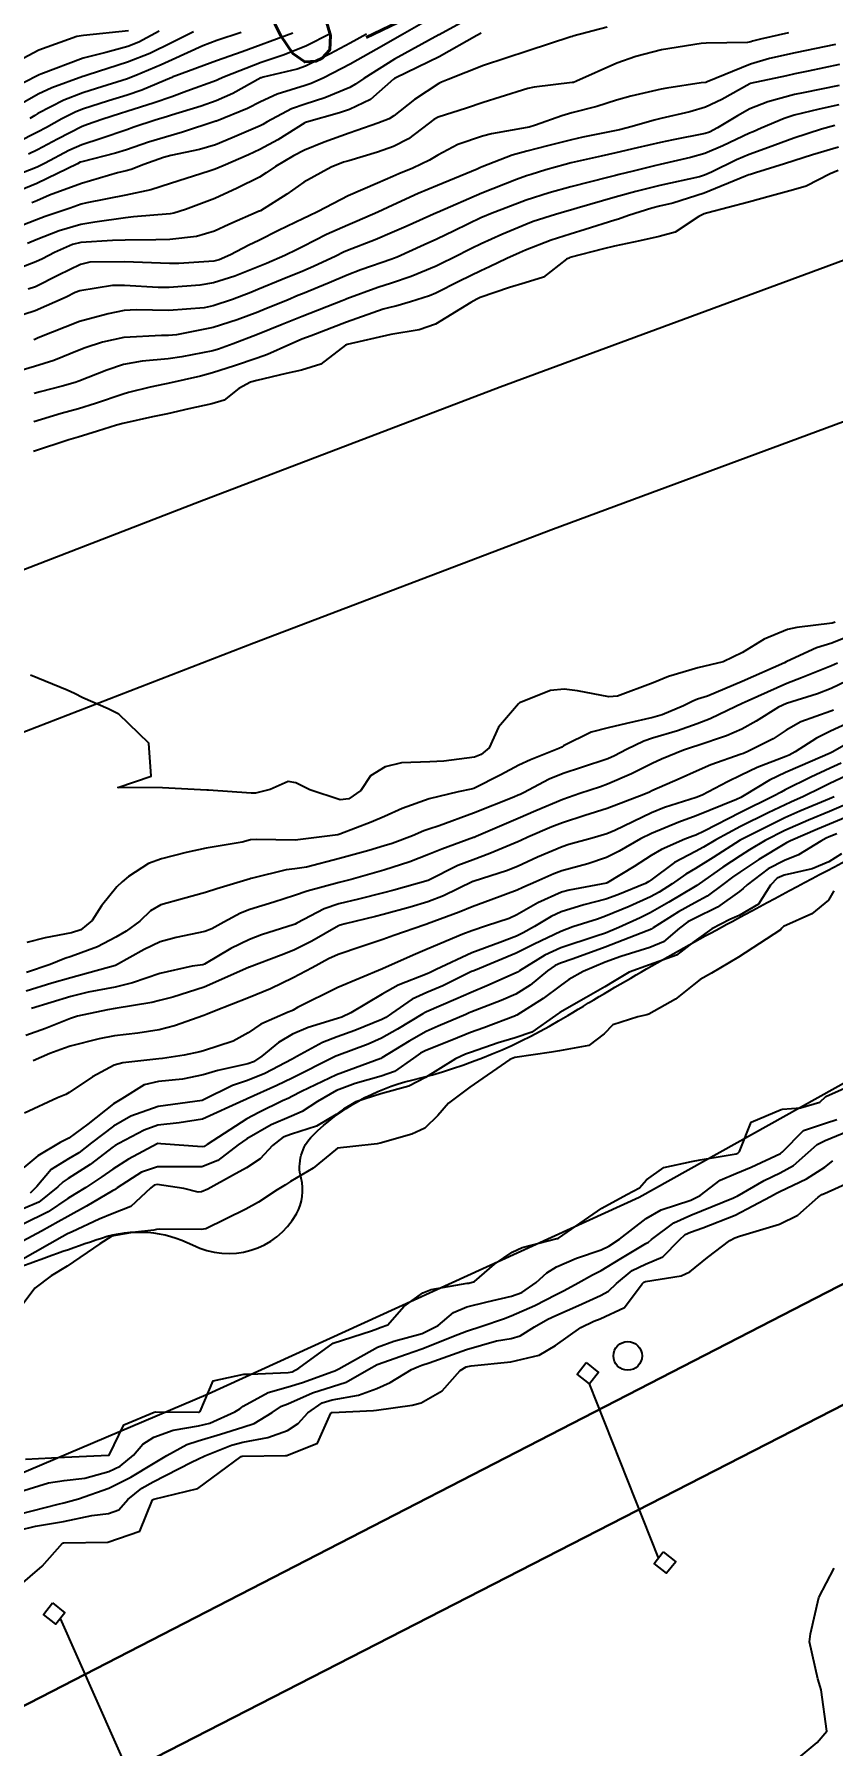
# Model space of a CAD drawing. Header units: metres. Extents: x 318500 to 325275, y 7408834 to 7428799.
# Drawn here: x 322762 to 322797.9, y 7418222.4 to 7418299.4 of the extents above; entities that cross this region are included whole.
import ezdxf
from ezdxf.enums import TextEntityAlignment as Align

# ---------------------------------------------------------------- set-up
doc = ezdxf.new("R2010")
doc.units = ezdxf.units.M
doc.header["$MEASUREMENT"] = 0
for name, color, linetype in [('Cotas', 45, 'Continuous'), ('Curvas de Nivel 1m', 11, 'Continuous'), ('Curvas de Nivel 5m', 15, 'Continuous'), ('Hidrografia', 140, 'Continuous'), ('Linha Férrea', 20, 'Continuous'), ('Postes', 20, 'Continuous'), ('Pórticos', 45, 'Continuous'), ('Vias Primárias', 230, 'Continuous')]:
    doc.layers.add(name, color=color, linetype=linetype)
doc.styles.add('Style-STANDARD', font='STANDARD.shx')

msp = doc.modelspace()

# ---------------------------------------------------------------- linework, layer by layer
at = {"layer": 'Curvas de Nivel 1m', "flags": 128}
for points, elevation in [([(322776.953, 7418299.393), (322776.216, 7418298.983), (322775.305, 7418298.507), (322774.205, 7418297.949), (322773.83, 7418297.807), (322772.303, 7418297.449), (322772.221, 7418297.428), (322772.2, 7418297.418), (322770.939, 7418296.719), (322770.184, 7418296.386), (322769.514, 7418296.156), (322768.174, 7418295.748), (322767.992, 7418295.692), (322767.444, 7418295.517), (322766.486, 7418295.206), (322766.163, 7418295.087), (322765.011, 7418294.694), (322764.153, 7418294.408), (322763.567, 7418294.15), (322762.497, 7418293.585), (322762.138, 7418293.415), (322760.835, 7418292.901)], 748), ([(322767.618, 7418299.516), (322766.711, 7418299.029), (322766.213, 7418298.826), (322765.229, 7418298.563), (322764.207, 7418298.307), (322762.31, 7418297.588), (322762.234, 7418297.555), (322762.199, 7418297.542), (322760.91, 7418296.882)], 753), ([(322795.918, 7418299.449), (322794.66, 7418299.156), (322794.302, 7418299.076), (322794.219, 7418299.049), (322794.069, 7418299.013), (322792.218, 7418298.986), (322791.997, 7418298.972), (322790.215, 7418298.683), (322789.053, 7418298.39), (322788.208, 7418298.079), (322786.381, 7418297.267), (322786.252, 7418297.216), (322786.199, 7418297.208), (322784.482, 7418297.009), (322784.195, 7418296.944), (322782.948, 7418296.553), (322782.185, 7418296.314), (322781.448, 7418296.064), (322780.175, 7418295.66), (322779.972, 7418295.553), (322779.719, 7418295.355), (322778.838, 7418294.685), (322778.154, 7418294.333), (322777.447, 7418294.084), (322776.144, 7418293.698), (322775.918, 7418293.628), (322775.357, 7418293.412), (322774.133, 7418292.731), (322773.365, 7418292.2), (322772.174, 7418291.449), (322772.138, 7418291.432), (322772.12, 7418291.423), (322770.752, 7418290.828), (322770.106, 7418290.528), (322769.308, 7418290.286), (322768.1, 7418290.155), (322767.476, 7418290.14), (322766.099, 7418290.132), (322765.528, 7418290.109), (322764.097, 7418290.023), (322763.724, 7418289.937), (322762.916, 7418289.578), (322762.377, 7418289.294), (322762.083, 7418289.149), (322760.957, 7418288.721)], 743), ([(322779.619, 7418299.969), (322778.558, 7418299.375), (322778.218, 7418299.182), (322777.72, 7418298.89), (322776.206, 7418298.032), (322775.022, 7418297.418), (322774.46, 7418297.162), (322774.195, 7418297.077), (322772.934, 7418296.697), (322772.183, 7418296.344), (322771.597, 7418296.041), (322770.2, 7418295.48), (322770.177, 7418295.473), (322768.678, 7418294.987), (322768.16, 7418294.838), (322767.15, 7418294.525), (322766.15, 7418294.182), (322765.654, 7418294.031), (322764.141, 7418293.655), (322764.075, 7418293.627), (322763.945, 7418293.563), (322762.131, 7418292.67), (322761.366, 7418292.359)], 747), ([(322769.166, 7418299.496), (322768.215, 7418299.009), (322767.206, 7418298.524), (322766.206, 7418298.128), (322764.428, 7418297.557), (322764.253, 7418297.505), (322764.199, 7418297.485), (322762.801, 7418296.97), (322762.187, 7418296.691), (322761.485, 7418296.292)], 752), ([(322766.238, 7418299.53), (322764.218, 7418299.333), (322763.928, 7418299.275), (322762.211, 7418298.668), (322761.504, 7418298.3)], 754), ([(322787.772, 7418299.702), (322786.22, 7418299.295), (322786.203, 7418299.287), (322786.134, 7418299.271), (322784.213, 7418298.633), (322783.207, 7418298.313), (322782.207, 7418297.976), (322780.61, 7418297.344), (322780.32, 7418297.226), (322780.197, 7418297.164), (322779.098, 7418296.45), (322778.175, 7418295.717), (322777.965, 7418295.582), (322777.462, 7418295.381), (322776.504, 7418295.056), (322776.163, 7418294.938), (322775.042, 7418294.531), (322774.151, 7418294.175), (322773.657, 7418293.925), (322772.859, 7418293.443), (322772.433, 7418293.151), (322772.135, 7418292.966), (322771.129, 7418292.464), (322770.125, 7418292), (322768.807, 7418291.5), (322768.287, 7418291.338), (322768.117, 7418291.309), (322766.468, 7418291.173), (322766.114, 7418291.133), (322764.729, 7418290.933), (322764.109, 7418290.83), (322763.127, 7418290.553), (322762.098, 7418290.14), (322761.707, 7418289.983)], 744), ([(322775.342, 7418299.413), (322774.214, 7418298.84), (322773.205, 7418298.445), (322772.207, 7418298.12), (322770.565, 7418297.475), (322770.317, 7418297.359), (322770.197, 7418297.304), (322768.87, 7418296.82), (322768.186, 7418296.572), (322767.406, 7418296.293), (322766.176, 7418295.907), (322765.887, 7418295.821), (322765.041, 7418295.547), (322764.396, 7418295.327), (322764.165, 7418295.233), (322763.06, 7418294.673), (322762.149, 7418294.183), (322761.749, 7418293.99)], 749), ([(322771.314, 7418299.464), (322770.216, 7418299.105), (322769.581, 7418298.857), (322768.207, 7418298.23), (322767.716, 7418298.004), (322766.574, 7418297.526), (322766.308, 7418297.419), (322766.198, 7418297.379), (322764.8, 7418296.942), (322764.188, 7418296.749), (322763.34, 7418296.415), (322762.173, 7418295.814), (322762.033, 7418295.731), (322761.814, 7418295.594)], 751), ([(322781.496, 7418300.066), (322780.22, 7418299.363), (322780.198, 7418299.35), (322778.209, 7418298.258), (322776.824, 7418297.391), (322776.454, 7418297.139), (322776.194, 7418296.995), (322775.076, 7418296.528), (322774.182, 7418296.247), (322773.579, 7418296.036), (322772.473, 7418295.447), (322772.284, 7418295.333), (322772.167, 7418295.271), (322770.904, 7418294.723), (322770.154, 7418294.418), (322769.437, 7418294.204), (322768.146, 7418293.932), (322767.814, 7418293.845), (322766.933, 7418293.522), (322766.367, 7418293.298), (322766.137, 7418293.238), (322765.756, 7418293.156), (322764.131, 7418292.679), (322762.699, 7418292.155), (322762.123, 7418291.893), (322761.906, 7418291.808)], 746), ([(322798.025, 7418298.92), (322796.214, 7418298.546), (322795.065, 7418298.298), (322794.209, 7418298.042), (322792.255, 7418297.244), (322792.2, 7418297.22), (322791.993, 7418297.193), (322790.446, 7418296.966), (322790.196, 7418296.921), (322788.824, 7418296.6), (322788.188, 7418296.418), (322787.298, 7418296.139), (322786.179, 7418295.845), (322785.731, 7418295.722), (322784.544, 7418295.294), (322784.261, 7418295.206), (322784.168, 7418295.188), (322782.572, 7418294.906), (322782.162, 7418294.804), (322781.059, 7418294.434), (322780.149, 7418293.943), (322779.782, 7418293.717), (322779.026, 7418293.361), (322778.398, 7418293.107), (322778.136, 7418292.996), (322777.435, 7418292.683), (322776.127, 7418292.114), (322774.774, 7418291.42), (322774.339, 7418291.204), (322774.115, 7418291.099), (322772.991, 7418290.557), (322772.1, 7418290.118), (322771.658, 7418289.896), (322770.834, 7418289.469), (322770.322, 7418289.241), (322770.086, 7418289.185), (322768.505, 7418289.082), (322768.083, 7418289.074), (322766.466, 7418289.144), (322766.084, 7418289.157), (322764.5, 7418289.138), (322764.082, 7418289.039), (322763.1, 7418288.549), (322762.067, 7418288.03), (322761.735, 7418287.923)], 742), ([(322798.209, 7418298.02), (322796.8, 7418297.725), (322796.205, 7418297.603), (322795.827, 7418297.52), (322794.2, 7418297.167), (322794.181, 7418297.16), (322792.915, 7418296.453), (322792.184, 7418296.1), (322791.49, 7418295.891), (322790.176, 7418295.597), (322789.882, 7418295.516), (322788.886, 7418295.233), (322788.314, 7418295.093), (322788.167, 7418295.059), (322786.674, 7418294.751), (322786.16, 7418294.633), (322785.08, 7418294.363), (322784.153, 7418294.131), (322783.502, 7418293.948), (322782.142, 7418293.423), (322782.07, 7418293.392), (322781.919, 7418293.323), (322780.132, 7418292.58), (322779.268, 7418292.219), (322778.123, 7418291.697), (322777.451, 7418291.38), (322776.529, 7418290.978), (322776.111, 7418290.806), (322775.144, 7418290.375), (322774.096, 7418289.845), (322773.826, 7418289.701), (322773.274, 7418289.438), (322772.45, 7418289.081), (322772.082, 7418288.931), (322771.029, 7418288.512), (322770.071, 7418288.209), (322769.453, 7418288.105), (322768.067, 7418288.002), (322767.58, 7418288.003), (322766.068, 7418288.096), (322765.524, 7418288.082), (322764.064, 7418287.856), (322763.849, 7418287.778), (322763.442, 7418287.569), (322762.054, 7418286.946), (322761.034, 7418286.617)], 741), ([(322798.187, 7418296.214), (322797.297, 7418296.01), (322796.179, 7418295.74), (322795.726, 7418295.595), (322794.694, 7418295.155), (322794.327, 7418295), (322794.167, 7418294.93), (322792.973, 7418294.363), (322792.152, 7418294.017), (322791.513, 7418293.836), (322790.145, 7418293.528), (322789.896, 7418293.47), (322788.934, 7418293.232), (322788.3, 7418293.076), (322788.138, 7418293.034), (322787.847, 7418292.954), (322786.133, 7418292.529), (322785.151, 7418292.258), (322784.126, 7418291.919), (322782.521, 7418291.314), (322782.241, 7418291.196), (322782.117, 7418291.143), (322780.893, 7418290.553), (322780.102, 7418290.169), (322779.544, 7418289.91), (322778.33, 7418289.368), (322778.161, 7418289.297), (322778.089, 7418289.27), (322776.686, 7418288.786), (322776.077, 7418288.549), (322775.274, 7418288.21), (322774.064, 7418287.713), (322773.861, 7418287.634), (322773.388, 7418287.437), (322772.449, 7418287.053), (322772.054, 7418286.894), (322771.13, 7418286.543), (322770.047, 7418286.205), (322768.408, 7418285.869), (322768.043, 7418285.838), (322767.722, 7418285.835), (322766.042, 7418285.753), (322765.072, 7418285.545), (322764.302, 7418285.29), (322764.034, 7418285.18), (322762.882, 7418284.723), (322762.023, 7418284.455), (322761.366, 7418284.25)], 739), ([(322798.002, 7418295.283), (322797.405, 7418295.121), (322796.166, 7418294.716), (322795.018, 7418294.295), (322794.152, 7418293.981), (322793.58, 7418293.737), (322792.461, 7418293.185), (322792.139, 7418293.048), (322791.923, 7418292.979), (322790.134, 7418292.58), (322789.049, 7418292.313), (322788.128, 7418292.058), (322786.415, 7418291.558), (322786.122, 7418291.478), (322785.959, 7418291.434), (322785.446, 7418291.277), (322784.441, 7418290.961), (322784.113, 7418290.838), (322783.033, 7418290.379), (322782.1, 7418289.963), (322781.666, 7418289.757), (322780.838, 7418289.339), (322780.346, 7418289.086), (322780.084, 7418288.959), (322778.949, 7418288.489), (322778.072, 7418288.199), (322777.455, 7418287.994), (322776.061, 7418287.485), (322776.001, 7418287.461), (322775.857, 7418287.403), (322774.053, 7418286.69), (322773.158, 7418286.329), (322772.044, 7418285.881), (322770.957, 7418285.466), (322770.29, 7418285.223), (322770.035, 7418285.149), (322768.648, 7418284.883), (322768.029, 7418284.798), (322766.855, 7418284.694), (322766.025, 7418284.539), (322765.275, 7418284.288), (322764.013, 7418283.791), (322763.841, 7418283.735), (322763.258, 7418283.571), (322762.276, 7418283.316), (322762.005, 7418283.227)], 738), ([(322798.162, 7418294.313), (322796.994, 7418293.963), (322796.156, 7418293.695), (322795.741, 7418293.557), (322794.436, 7418293.157), (322794.215, 7418293.083), (322794.139, 7418293.062), (322793.978, 7418293.002), (322792.131, 7418292.242), (322790.711, 7418291.796), (322790.124, 7418291.653), (322789.779, 7418291.568), (322788.722, 7418291.234), (322788.278, 7418291.078), (322788.117, 7418291.025), (322786.771, 7418290.599), (322786.107, 7418290.404), (322785.254, 7418290.128), (322784.096, 7418289.683), (322783.824, 7418289.564), (322783.261, 7418289.302), (322782.477, 7418288.921), (322782.081, 7418288.742), (322781.126, 7418288.282), (322780.066, 7418287.745), (322779.785, 7418287.632), (322778.918, 7418287.361), (322778.266, 7418287.159), (322778.057, 7418287.113), (322777.699, 7418287.018), (322776.05, 7418286.436), (322774.453, 7418285.833), (322774.042, 7418285.673), (322773.87, 7418285.603), (322773.5, 7418285.435), (322772.498, 7418284.981), (322772.031, 7418284.82), (322771.011, 7418284.48), (322770.02, 7418284.157), (322769.488, 7418284.018), (322768.013, 7418283.689), (322767.866, 7418283.658), (322767.225, 7418283.518), (322766.252, 7418283.282), (322766.005, 7418283.208), (322764.764, 7418282.783), (322763.995, 7418282.551), (322763.224, 7418282.339), (322761.986, 7418281.96)], 737), ([(322798.151, 7418293.257), (322797.797, 7418293.115), (322796.718, 7418292.555), (322796.139, 7418292.382), (322795.16, 7418292.119), (322794.127, 7418291.834), (322792.293, 7418291.358), (322792.121, 7418291.309), (322791.88, 7418291.194), (322790.83, 7418290.488), (322790.106, 7418290.287), (322789.228, 7418290.104), (322788.099, 7418289.855), (322787.602, 7418289.743), (322786.091, 7418289.345), (322786.037, 7418289.324), (322785.938, 7418289.272), (322784.9, 7418288.46), (322784.074, 7418288.206), (322783.368, 7418288.004), (322782.063, 7418287.547), (322781.904, 7418287.48), (322781.633, 7418287.326), (322780.05, 7418286.351), (322779.309, 7418286.096), (322778.045, 7418285.888), (322776.071, 7418285.43), (322776.04, 7418285.42), (322776.006, 7418285.401), (322774.897, 7418284.547), (322774.023, 7418284.29), (322773.327, 7418284.13), (322772.016, 7418283.82), (322771.73, 7418283.738), (322771.204, 7418283.462), (322770.539, 7418282.935), (322769.999, 7418282.764), (322768.952, 7418282.54), (322767.992, 7418282.324), (322767.318, 7418282.188), (322765.985, 7418281.882), (322765.71, 7418281.808), (322764.852, 7418281.547), (322763.977, 7418281.279), (322763.564, 7418281.155), (322761.97, 7418280.628)], 736), ([(322798.642, 7418272.324), (322797.864, 7418272.013), (322797.177, 7418271.8), (322795.851, 7418271.194), (322795.81, 7418271.171), (322795.733, 7418271.132), (322793.841, 7418270.289), (322792.28, 7418269.629), (322791.833, 7418269.487), (322791.615, 7418269.41), (322791.204, 7418269.196), (322790.239, 7418268.791), (322789.822, 7418268.677), (322788.638, 7418268.407), (322787.814, 7418268.201), (322787.054, 7418268.009), (322785.802, 7418267.39), (322785.734, 7418267.338), (322785.593, 7418267.272), (322784.312, 7418266.765), (322783.788, 7418266.521), (322782.989, 7418266.095), (322781.772, 7418265.484), (322781.65, 7418265.443), (322781.063, 7418265.331), (322779.767, 7418265.015), (322778.551, 7418264.573), (322777.753, 7418264.217), (322777.162, 7418263.966), (322775.74, 7418263.421), (322775.659, 7418263.401), (322773.737, 7418263.159), (322771.995, 7418263.19), (322771.737, 7418263.168), (322771.354, 7418263.073), (322769.733, 7418262.804), (322768.844, 7418262.606), (322767.728, 7418262.319), (322767.14, 7418262.102), (322766.243, 7418261.525), (322765.958, 7418261.286), (322765.713, 7418261.059), (322765.029, 7418260.211), (322764.618, 7418259.546), (322764.107, 7418259.13), (322763.682, 7418258.994), (322762.494, 7418258.762), (322761.675, 7418258.557)], 734), ([(322798.12, 7418271.106), (322797.849, 7418270.987), (322796.509, 7418270.458), (322795.841, 7418270.195), (322794.098, 7418269.421), (322793.831, 7418269.297), (322793.546, 7418269.164), (322792.392, 7418268.611), (322791.818, 7418268.385), (322790.934, 7418268.078), (322789.808, 7418267.736), (322789.413, 7418267.609), (322788.63, 7418267.228), (322788.089, 7418266.943), (322787.794, 7418266.816), (322786.616, 7418266.43), (322785.783, 7418266.152), (322785.16, 7418265.896), (322784.006, 7418265.288), (322783.847, 7418265.211), (322783.769, 7418265.176), (322783.567, 7418265.092), (322781.76, 7418264.364), (322780.207, 7418263.795), (322779.753, 7418263.658), (322779.528, 7418263.577), (322779.013, 7418263.357), (322778.093, 7418263.01), (322777.735, 7418262.896), (322777.049, 7418262.696), (322775.729, 7418262.331), (322774.252, 7418261.948), (322773.724, 7418261.869), (322773.332, 7418261.826), (322771.817, 7418261.449), (322771.742, 7418261.428), (322771.72, 7418261.423), (322770.209, 7418260.976), (322769.71, 7418260.802), (322768.678, 7418260.523), (322767.701, 7418260.253), (322767.238, 7418259.974), (322766.748, 7418259.519), (322766.139, 7418259.069), (322765.679, 7418258.797), (322764.85, 7418258.365), (322763.666, 7418257.933), (322763.39, 7418257.838), (322762.722, 7418257.574), (322761.656, 7418257.207)], 733), ([(322799.558, 7418270.795), (322797.839, 7418269.968), (322797.223, 7418269.729), (322795.832, 7418269.3), (322795.472, 7418269.135), (322794.464, 7418268.507), (322793.815, 7418268.143), (322793.133, 7418267.848), (322791.803, 7418267.403), (322791.642, 7418267.352), (322791.203, 7418267.196), (322790.202, 7418266.798), (322789.791, 7418266.606), (322788.862, 7418266.145), (322787.777, 7418265.674), (322787.46, 7418265.559), (322786.537, 7418265.258), (322785.767, 7418264.983), (322784.563, 7418264.481), (322783.758, 7418264.133), (322781.872, 7418263.318), (322781.786, 7418263.283), (322781.749, 7418263.269), (322780.33, 7418262.752), (322779.737, 7418262.509), (322778.9, 7418262.186), (322777.724, 7418261.81), (322776.257, 7418261.392), (322775.832, 7418261.285), (322775.718, 7418261.255), (322774.273, 7418260.861), (322773.709, 7418260.669), (322772.772, 7418260.371), (322771.699, 7418260.041), (322771.282, 7418259.87), (322770.537, 7418259.467), (322769.99, 7418259.171), (322769.684, 7418259.05), (322768.395, 7418258.783), (322767.676, 7418258.586), (322766.952, 7418258.236), (322765.66, 7418257.53), (322763.654, 7418256.974), (322762.801, 7418256.723), (322761.648, 7418256.365)], 732), ([(322797.939, 7418268.998), (322797.828, 7418268.96), (322796.471, 7418268.472), (322795.814, 7418268.094), (322795.235, 7418267.712), (322794.126, 7418267.155), (322793.901, 7418267.056), (322793.798, 7418267.021), (322792.429, 7418266.542), (322791.786, 7418266.264), (322791.054, 7418265.924), (322789.772, 7418265.369), (322789.665, 7418265.319), (322789.421, 7418265.215), (322787.763, 7418264.581), (322786.764, 7418264.259), (322785.757, 7418263.937), (322785.28, 7418263.749), (322784.203, 7418263.285), (322783.89, 7418263.146), (322783.747, 7418263.082), (322782.497, 7418262.55), (322781.734, 7418262.277), (322781.047, 7418262.014), (322779.72, 7418261.35), (322778.171, 7418260.908), (322777.711, 7418260.787), (322776.588, 7418260.506), (322775.703, 7418260.297), (322775.038, 7418260.072), (322773.815, 7418259.428), (322773.734, 7418259.384), (322773.689, 7418259.362), (322772.226, 7418258.9), (322771.679, 7418258.695), (322770.852, 7418258.283), (322769.662, 7418257.58), (322769.586, 7418257.556), (322769.114, 7418257.488), (322767.657, 7418257.166), (322766.427, 7418256.747), (322765.65, 7418256.552), (322764.43, 7418256.33), (322763.646, 7418256.131), (322761.882, 7418255.586)], 731), ([(322799.101, 7418267.801), (322797.882, 7418267.109), (322797.827, 7418267.082), (322797.799, 7418267.068), (322796.438, 7418266.476), (322795.786, 7418266.192), (322795.07, 7418265.851), (322793.929, 7418265.158), (322793.769, 7418265.068), (322793.585, 7418264.979), (322791.761, 7418264.253), (322790.991, 7418263.964), (322789.752, 7418263.458), (322789.268, 7418263.217), (322788.308, 7418262.665), (322787.737, 7418262.377), (322786.891, 7418262.094), (322785.728, 7418261.775), (322785.363, 7418261.636), (322784.552, 7418261.282), (322783.978, 7418261.025), (322783.714, 7418260.907), (322782.544, 7418260.471), (322781.703, 7418260.158), (322781.108, 7418259.92), (322779.691, 7418259.39), (322779.66, 7418259.381), (322779.561, 7418259.351), (322778.174, 7418258.876), (322777.68, 7418258.695), (322776.697, 7418258.362), (322775.669, 7418258.021), (322775.243, 7418257.829), (322774.497, 7418257.417), (322773.655, 7418256.961), (322772.623, 7418256.468), (322771.646, 7418256.063), (322770.113, 7418255.473), (322769.778, 7418255.338), (322769.637, 7418255.281), (322768.319, 7418254.811), (322767.627, 7418254.632), (322766.663, 7418254.481), (322765.622, 7418254.356), (322764.929, 7418254.231), (322763.615, 7418253.89), (322763.364, 7418253.813), (322762.712, 7418253.573), (322761.959, 7418253.23)], 729), ([(322798.281, 7418266.614), (322797.789, 7418266.393), (322796.916, 7418265.985), (322795.774, 7418265.415), (322795.589, 7418265.317), (322795.243, 7418265.138), (322793.762, 7418264.398), (322792.123, 7418263.554), (322791.752, 7418263.38), (322791.613, 7418263.33), (322791.26, 7418263.195), (322790.204, 7418262.744), (322789.739, 7418262.471), (322788.977, 7418261.976), (322787.772, 7418261.239), (322787.735, 7418261.225), (322786.064, 7418260.915), (322785.713, 7418260.819), (322784.644, 7418260.343), (322783.698, 7418259.795), (322783.356, 7418259.634), (322782.341, 7418259.31), (322781.688, 7418259.088), (322781.284, 7418258.924), (322779.679, 7418258.255), (322779.04, 7418257.993), (322777.66, 7418257.37), (322775.651, 7418256.528), (322773.848, 7418255.633), (322773.641, 7418255.52), (322773.584, 7418255.488), (322773.431, 7418255.432), (322772.197, 7418254.879), (322771.626, 7418254.503), (322770.956, 7418254.124), (322769.613, 7418253.681), (322769.455, 7418253.639), (322768.75, 7418253.493), (322767.777, 7418253.338), (322767.607, 7418253.32), (322765.984, 7418253.146), (322765.603, 7418253.037), (322764.624, 7418252.515), (322763.584, 7418251.814), (322763.422, 7418251.723), (322763.059, 7418251.568), (322761.573, 7418250.888)], 728), ([(322798.731, 7418266.15), (322797.779, 7418265.702), (322797.382, 7418265.508), (322796.596, 7418265.122), (322796.028, 7418264.867), (322795.766, 7418264.749), (322795, 7418264.379), (322793.756, 7418263.77), (322792.651, 7418263.176), (322792.094, 7418262.835), (322791.742, 7418262.641), (322790.789, 7418262.145), (322789.722, 7418261.352), (322789.641, 7418261.292), (322789.484, 7418261.214), (322788.249, 7418260.695), (322787.709, 7418260.509), (322786.716, 7418260.244), (322785.7, 7418259.936), (322785.245, 7418259.727), (322784.498, 7418259.282), (322783.986, 7418258.988), (322783.686, 7418258.843), (322782.933, 7418258.551), (322781.678, 7418258.096), (322780.076, 7418257.344), (322779.807, 7418257.209), (322779.667, 7418257.155), (322778.375, 7418256.64), (322777.649, 7418256.231), (322776.238, 7418255.391), (322775.83, 7418255.204), (322775.636, 7418255.141), (322774.317, 7418254.732), (322773.625, 7418254.443), (322772.988, 7418254.068), (322772.233, 7418253.444), (322771.858, 7418253.197), (322771.605, 7418253.109), (322770.26, 7418252.81), (322769.597, 7418252.615), (322768.673, 7418252.414), (322767.592, 7418252.315), (322766.947, 7418252.16), (322765.951, 7418251.526), (322765.718, 7418251.39), (322765.578, 7418251.301), (322764.413, 7418250.392), (322763.562, 7418249.764), (322763.169, 7418249.566), (322762.167, 7418248.964), (322761.543, 7418248.439)], 727), ([(322797.965, 7418265.107), (322797.769, 7418265.02), (322796.426, 7418264.461), (322795.76, 7418264.162), (322793.75, 7418263.16), (322792.535, 7418262.381), (322791.73, 7418261.885), (322791.297, 7418261.624), (322790.682, 7418261.2), (322790.103, 7418260.817), (322789.711, 7418260.607), (322788.755, 7418260.174), (322787.697, 7418259.735), (322787.335, 7418259.606), (322786.229, 7418259.262), (322785.688, 7418259.057), (322784.481, 7418258.483), (322783.678, 7418258.082), (322781.84, 7418257.317), (322781.72, 7418257.269), (322781.669, 7418257.246), (322780.382, 7418256.616), (322779.654, 7418256.313), (322778.997, 7418256.006), (322778.066, 7418255.366), (322777.814, 7418255.192), (322777.636, 7418255.099), (322776.42, 7418254.597), (322775.624, 7418254.318), (322774.965, 7418254.065), (322773.806, 7418253.427), (322773.609, 7418253.315), (322772.378, 7418252.667), (322771.594, 7418252.357), (322770.925, 7418252.125), (322769.615, 7418251.479), (322769.58, 7418251.463), (322769.559, 7418251.46), (322767.577, 7418251.178), (322766.345, 7418250.75), (322765.568, 7418250.293), (322764.585, 7418249.545), (322764.009, 7418249.098), (322763.549, 7418248.833), (322762.767, 7418248.346), (322762.121, 7418247.581), (322761.817, 7418247.294)], 726), ([(322799.103, 7418264.429), (322797.758, 7418263.875), (322797.218, 7418263.653), (322796.014, 7418263.127), (322795.836, 7418263.042), (322795.748, 7418262.997), (322794.59, 7418262.294), (322793.728, 7418261.722), (322793.396, 7418261.494), (322792.966, 7418261.171), (322792.255, 7418260.638), (322791.707, 7418260.335), (322790.967, 7418259.931), (322789.837, 7418259.209), (322789.749, 7418259.149), (322789.689, 7418259.124), (322789.557, 7418259.08), (322787.681, 7418258.341), (322786.238, 7418257.824), (322785.674, 7418257.632), (322785.426, 7418257.519), (322785.078, 7418257.276), (322784.301, 7418256.643), (322783.654, 7418256.241), (322783.001, 7418255.948), (322781.642, 7418255.423), (322781.568, 7418255.394), (322781.409, 7418255.323), (322780.174, 7418254.8), (322779.628, 7418254.55), (322778.857, 7418254.122), (322777.636, 7418253.37), (322777.583, 7418253.344), (322775.602, 7418252.604), (322774.023, 7418251.852), (322773.592, 7418251.629), (322773.459, 7418251.563), (322773.175, 7418251.434), (322772.098, 7418250.921), (322771.572, 7418250.628), (322769.775, 7418249.477), (322769.646, 7418249.392), (322769.558, 7418249.364), (322767.699, 7418249.508), (322767.57, 7418249.519), (322767.537, 7418249.51), (322766.249, 7418248.823), (322765.543, 7418248.375), (322765.048, 7418248.026), (322764.333, 7418247.548), (322763.833, 7418247.248), (322763.522, 7418247.047), (322762.629, 7418246.457), (322761.505, 7418245.9)], 724), ([(322798.085, 7418263.437), (322797.752, 7418263.305), (322797.617, 7418263.246), (322797.369, 7418263.114), (322796.375, 7418262.49), (322795.737, 7418262.238), (322795, 7418261.872), (322794.059, 7418261.155), (322793.884, 7418260.991), (322793.715, 7418260.844), (322792.73, 7418260.15), (322791.697, 7418259.642), (322791.396, 7418259.492), (322791.015, 7418259.197), (322790.297, 7418258.591), (322789.681, 7418258.327), (322788.377, 7418257.929), (322787.674, 7418257.673), (322786.683, 7418257.255), (322786.04, 7418256.889), (322785.66, 7418256.609), (322784.895, 7418256.034), (322783.707, 7418255.289), (322783.662, 7418255.268), (322783.639, 7418255.255), (322782.215, 7418254.728), (322781.628, 7418254.505), (322780.784, 7418254.171), (322779.615, 7418253.709), (322779.377, 7418253.588), (322779.055, 7418253.356), (322778.205, 7418252.763), (322777.602, 7418252.543), (322776.432, 7418252.221), (322775.595, 7418251.899), (322774.738, 7418251.413), (322774.053, 7418250.953), (322773.58, 7418250.75), (322772.653, 7418250.355), (322771.563, 7418249.733), (322771.17, 7418249.456), (322770.257, 7418248.762), (322769.545, 7418248.476), (322768.571, 7418248.468), (322767.544, 7418248.475), (322766.831, 7418248.227), (322765.732, 7418247.528), (322765.612, 7418247.446), (322765.528, 7418247.395), (322764.361, 7418246.704), (322763.51, 7418246.236), (322763.078, 7418245.995), (322762.333, 7418245.578), (322761.495, 7418245.125)], 723), ([(322798.3, 7418262.543), (322797.736, 7418262.184), (322796.977, 7418261.872), (322795.727, 7418261.586), (322795.405, 7418261.455), (322795.105, 7418261.139), (322794.567, 7418260.287), (322793.699, 7418259.771), (322793.278, 7418259.585), (322792.471, 7418259.178), (322791.684, 7418258.596), (322790.886, 7418257.99), (322789.673, 7418257.555), (322788.748, 7418257.224), (322788.086, 7418256.811), (322787.66, 7418256.56), (322786.827, 7418256.078), (322785.642, 7418255.412), (322785.555, 7418255.357), (322785.444, 7418255.272), (322784.38, 7418254.532), (322783.625, 7418254.266), (322782.871, 7418254.052), (322781.614, 7418253.61), (322781.403, 7418253.533), (322780.945, 7418253.33), (322779.601, 7418252.483), (322778.855, 7418252.1), (322777.594, 7418251.754), (322776.468, 7418251.387), (322775.915, 7418251.065), (322775.581, 7418250.823), (322774.691, 7418250.295), (322773.568, 7418249.943), (322773.192, 7418249.805), (322772.717, 7418249.438), (322772.163, 7418248.831), (322771.545, 7418248.432), (322770.915, 7418248.084), (322769.811, 7418247.476), (322769.529, 7418247.344), (322769.374, 7418247.328), (322768.729, 7418247.492), (322767.532, 7418247.677), (322767.399, 7418247.644), (322767.241, 7418247.513), (322766.348, 7418246.691), (322765.512, 7418246.353), (322764.921, 7418246.126), (322763.715, 7418245.557), (322763.499, 7418245.456), (322763.261, 7418245.327), (322761.487, 7418244.315)], 722), ([(322797.951, 7418260.872), (322797.71, 7418260.458), (322796.971, 7418259.847), (322795.692, 7418259.271), (322795.626, 7418259.196), (322795.564, 7418259.132), (322793.677, 7418257.891), (322792.452, 7418257.178), (322791.952, 7418256.899), (322791.662, 7418256.67), (322790.838, 7418256.013), (322789.642, 7418255.332), (322789.547, 7418255.306), (322789.142, 7418255.217), (322788.018, 7418254.85), (322787.628, 7418254.45), (322786.941, 7418253.929), (322785.616, 7418253.682), (322785.258, 7418253.631), (322783.611, 7418253.38), (322783.538, 7418253.364), (322783.389, 7418253.293), (322781.597, 7418252.05), (322780.635, 7418251.334), (322780.147, 7418250.776), (322779.573, 7418250.209), (322778.986, 7418249.938), (322777.562, 7418249.535), (322777.423, 7418249.511), (322776.329, 7418249.388), (322775.649, 7418249.308), (322775.558, 7418249.235), (322774.548, 7418248.412), (322773.536, 7418247.81), (322773.297, 7418247.669), (322772.933, 7418247.436), (322772.086, 7418246.883), (322771.521, 7418246.565), (322769.727, 7418245.691), (322769.512, 7418245.651), (322767.659, 7418245.664), (322767.502, 7418245.649), (322767.38, 7418245.633), (322766.42, 7418245.521), (322765.641, 7418245.386), (322765.498, 7418245.355), (322764.961, 7418245.005), (322763.484, 7418244.002), (322762.766, 7418243.571), (322762.03, 7418243.023), (322761.46, 7418242.259)], 721), ([(322761.617, 7418235.335), (322763.368, 7418235.415), (322765.348, 7418235.508), (322765.37, 7418235.515), (322766.036, 7418236.878), (322767.399, 7418237.451), (322767.454, 7418237.454), (322769.399, 7418237.445), (322769.428, 7418237.451), (322769.467, 7418237.479), (322770.045, 7418238.847), (322771.426, 7418239.151), (322771.714, 7418239.159), (322773.427, 7418239.224), (322773.596, 7418239.259), (322773.899, 7418239.423), (322775.441, 7418240.54), (322777.168, 7418241.095), (322777.448, 7418241.209), (322777.566, 7418241.252), (322777.906, 7418241.365), (322778.63, 7418242.19), (322779.472, 7418242.81), (322779.858, 7418242.96), (322781.479, 7418243.243), (322781.549, 7418243.249), (322781.805, 7418243.315), (322782.694, 7418244.1), (322783.5, 7418244.636), (322783.94, 7418244.849), (322785.51, 7418245.245), (322785.529, 7418245.25), (322785.58, 7418245.269), (322787.524, 7418246.616), (322788.644, 7418247.223), (322789.222, 7418247.527), (322789.54, 7418247.882), (322790.307, 7418248.444), (322791.553, 7418248.712), (322791.951, 7418248.787), (322793.559, 7418249.063), (322793.634, 7418249.084), (322793.712, 7418249.158), (322794.243, 7418250.487), (322795.589, 7418251.057), (322795.655, 7418251.064), (322796.464, 7418251.121), (322797.321, 7418251.385), (322797.595, 7418251.633), (322798.577, 7418252.073)], 721), ([(322761.344, 7418233.859), (322762.65, 7418234.271), (322763.352, 7418234.368), (322764.281, 7418234.473), (322765.362, 7418234.779), (322765.866, 7418235.024), (322766.465, 7418235.519), (322766.891, 7418236.001), (322767.382, 7418236.319), (322768.252, 7418236.632), (322769.39, 7418236.835), (322769.908, 7418236.956), (322771.019, 7418237.456), (322771.255, 7418237.599), (322771.404, 7418237.712), (322772.52, 7418238.332), (322773.417, 7418238.581), (322774.065, 7418238.776), (322775.428, 7418239.269), (322775.525, 7418239.302), (322775.701, 7418239.396), (322777.44, 7418240.369), (322778.167, 7418240.639), (322779.446, 7418240.98), (322780.172, 7418241.339), (322780.862, 7418241.926), (322781.463, 7418242.185), (322782.367, 7418242.406), (322783.471, 7418242.661), (322783.929, 7418242.83), (322784.575, 7418243.279), (322785.046, 7418243.715), (322785.491, 7418243.981), (322786.388, 7418244.366), (322787.503, 7418244.745), (322787.834, 7418244.906), (322788.313, 7418245.228), (322789.519, 7418246.151), (322790.19, 7418246.537), (322791.528, 7418246.978), (322791.949, 7418247.184), (322792.839, 7418247.872), (322793.545, 7418248.179), (322794.236, 7418248.463), (322795.559, 7418249.075), (322795.593, 7418249.096), (322795.629, 7418249.129), (322796.595, 7418250.099), (322797.58, 7418250.442), (322798.089, 7418250.595)], 722), ([(322761.333, 7418232.86), (322763.089, 7418233.315), (322763.338, 7418233.372), (322763.998, 7418233.55), (322765.355, 7418234.024), (322766.354, 7418234.526), (322767.366, 7418235.131), (322767.965, 7418235.501), (322768.869, 7418235.996), (322769.38, 7418236.156), (322770.387, 7418236.463), (322771.39, 7418236.775), (322771.897, 7418236.941), (322772.708, 7418237.437), (322773.13, 7418237.707), (322773.406, 7418237.825), (322774.516, 7418238.311), (322775.418, 7418238.603), (322776.024, 7418238.788), (322777.054, 7418239.376), (322777.432, 7418239.586), (322778.738, 7418240.056), (322779.439, 7418240.288), (322781.05, 7418240.93), (322781.448, 7418241.08), (322782.125, 7418241.31), (322783.105, 7418241.646), (322783.457, 7418241.773), (322784.509, 7418242.235), (322785.472, 7418242.728), (322785.832, 7418242.907), (322786.461, 7418243.255), (322787.113, 7418243.618), (322787.489, 7418243.815), (322788.374, 7418244.349), (322789.507, 7418245.019), (322789.627, 7418245.09), (322789.766, 7418245.207), (322790.767, 7418245.948), (322791.521, 7418246.293), (322793.449, 7418247.081), (322793.53, 7418247.118), (322793.607, 7418247.159), (322794.819, 7418247.863), (322795.546, 7418248.209), (322796.146, 7418248.529), (322796.798, 7418249.118), (322797.202, 7418249.477), (322797.568, 7418249.65), (322798.588, 7418250.082)], 723), ([(322761.326, 7418232.145), (322762.068, 7418232.32), (322763.33, 7418232.534), (322764.597, 7418232.799), (322765.341, 7418232.897), (322765.811, 7418233.057), (322766.221, 7418233.521), (322766.846, 7418234.024), (322767.358, 7418234.319), (322769.083, 7418235.2), (322769.369, 7418235.337), (322769.671, 7418235.475), (322770.869, 7418235.967), (322771.38, 7418236.09), (322772.515, 7418236.307), (322773.388, 7418236.626), (322773.875, 7418236.94), (322774.308, 7418237.416), (322774.949, 7418237.865), (322775.409, 7418237.997), (322776.58, 7418238.215), (322777.417, 7418238.505), (322778.01, 7418238.775), (322778.965, 7418239.355), (322779.285, 7418239.498), (322779.432, 7418239.55), (322779.756, 7418239.667), (322781.439, 7418240.265), (322782.79, 7418240.646), (322783.445, 7418240.757), (322783.853, 7418240.879), (322784.497, 7418241.28), (322785.104, 7418241.625), (322785.458, 7418241.791), (322786.48, 7418242.24), (322787.472, 7418242.685), (322787.819, 7418242.891), (322788.18, 7418243.23), (322788.894, 7418243.814), (322789.493, 7418244.091), (322790.274, 7418244.426), (322791.017, 7418245.195), (322791.279, 7418245.426), (322791.513, 7418245.533), (322792.064, 7418245.73), (322793.521, 7418246.302), (322795.116, 7418247.136), (322795.378, 7418247.286), (322795.533, 7418247.357), (322796.726, 7418247.934), (322797.55, 7418248.462), (322797.918, 7418248.741)], 724), ([(322796.395, 7418221.921), (322797.205, 7418222.597), (322797.636, 7418223.104), (322797.387, 7418224.959), (322797.341, 7418225.108), (322797.245, 7418225.454), (322796.864, 7418227.114), (322796.903, 7418227.484), (322797.29, 7418229.11), (322797.976, 7418230.434)], 726)]:
    msp.add_lwpolyline(points, dxfattribs=dict(at, elevation=elevation))
at = {"layer": 'Curvas de Nivel 5m', "flags": 128}
for points, elevation in [([(322782.104, 7418299.439), (322781.908, 7418299.325), (322780.21, 7418298.37), (322778.258, 7418297.427), (322778.2, 7418297.396), (322778.166, 7418297.371), (322777.12, 7418296.452), (322776.179, 7418295.997), (322775.73, 7418295.853), (322774.246, 7418295.429), (322774.186, 7418295.414), (322774.17, 7418295.402), (322772.957, 7418294.643), (322772.151, 7418294.199), (322771.637, 7418293.968), (322770.498, 7418293.475), (322770.138, 7418293.318), (322769.875, 7418293.222), (322768.132, 7418292.67), (322767.251, 7418292.396), (322766.126, 7418292.155), (322764.372, 7418291.806), (322764.122, 7418291.738), (322763.618, 7418291.568), (322762.505, 7418291.193), (322762.112, 7418291.045), (322761.071, 7418290.635)], 745), ([(322773.628, 7418299.436), (322772.609, 7418299.053), (322772.215, 7418298.912), (322771.348, 7418298.599), (322770.207, 7418298.19), (322768.366, 7418297.508), (322768.244, 7418297.465), (322768.199, 7418297.444), (322766.845, 7418296.868), (322766.187, 7418296.64), (322765.342, 7418296.383), (322764.177, 7418296.02), (322763.852, 7418295.888), (322763.241, 7418295.574), (322762.551, 7418295.197), (322762.161, 7418294.983), (322761.24, 7418294.513)], 750), ([(322798.2, 7418297.085), (322796.575, 7418296.753), (322796.193, 7418296.67), (322794.99, 7418296.35), (322794.183, 7418296.025), (322793.627, 7418295.719), (322792.722, 7418295.182), (322792.366, 7418294.988), (322792.166, 7418294.92), (322790.74, 7418294.633), (322790.159, 7418294.512), (322789.111, 7418294.275), (322788.152, 7418294.052), (322787.496, 7418293.903), (322786.145, 7418293.601), (322785.885, 7418293.533), (322785.015, 7418293.281), (322784.344, 7418293.082), (322784.137, 7418293.014), (322783.688, 7418292.849), (322782.129, 7418292.235), (322780.14, 7418291.37), (322780.12, 7418291.363), (322780.091, 7418291.35), (322778.73, 7418290.745), (322778.106, 7418290.465), (322777.338, 7418290.145), (322776.094, 7418289.662), (322775.914, 7418289.581), (322775.564, 7418289.408), (322774.565, 7418288.941), (322774.08, 7418288.733), (322773.156, 7418288.357), (322772.067, 7418287.911), (322771.739, 7418287.781), (322770.92, 7418287.467), (322770.057, 7418287.169), (322769.651, 7418287.081), (322768.055, 7418286.968), (322766.586, 7418286.994), (322766.054, 7418286.962), (322765.332, 7418286.82), (322764.049, 7418286.464), (322762.185, 7418285.731), (322762.041, 7418285.668), (322761.984, 7418285.647)], 740), ([(322798.023, 7418272.962), (322797.877, 7418272.917), (322796.289, 7418272.71), (322795.872, 7418272.62), (322794.822, 7418272.189), (322793.856, 7418271.585), (322792.987, 7418271.173), (322791.847, 7418270.899), (322790.526, 7418270.52), (322789.84, 7418270.233), (322788.224, 7418269.624), (322787.834, 7418269.592), (322786.438, 7418269.863), (322785.837, 7418269.938), (322785.223, 7418269.889), (322783.83, 7418269.327), (322783.775, 7418269.291), (322782.886, 7418268.232), (322782.467, 7418267.31), (322782.107, 7418267.003), (322781.794, 7418266.894), (322780.422, 7418266.709), (322779.79, 7418266.685), (322778.516, 7418266.635), (322777.786, 7418266.451), (322777.119, 7418266.041), (322776.693, 7418265.386), (322776.144, 7418265.014), (322775.764, 7418264.976), (322774.392, 7418265.421), (322773.775, 7418265.74), (322773.42, 7418265.789), (322772.621, 7418265.441), (322771.951, 7418265.264), (322771.767, 7418265.262), (322769.845, 7418265.403), (322769.769, 7418265.406), (322767.77, 7418265.51), (322765.77, 7418265.53), (322767.261, 7418266.032), (322767.153, 7418267.516), (322765.813, 7418268.824), (322765.336, 7418269.058), (322764.19, 7418269.554), (322763.823, 7418269.755), (322763.494, 7418269.896), (322761.835, 7418270.578)], 735), ([(322798.533, 7418268.385), (322797.814, 7418268.057), (322797.182, 7418267.743), (322796.216, 7418267.126), (322795.948, 7418266.978), (322795.797, 7418266.918), (322794.513, 7418266.425), (322793.784, 7418266.082), (322793.169, 7418265.779), (322792.032, 7418265.186), (322791.769, 7418265.079), (322790.348, 7418264.62), (322789.762, 7418264.384), (322788.108, 7418263.589), (322787.752, 7418263.443), (322787.097, 7418263.25), (322786.044, 7418262.967), (322785.744, 7418262.864), (322784.627, 7418262.39), (322783.73, 7418261.976), (322783.24, 7418261.784), (322781.792, 7418261.319), (322781.735, 7418261.304), (322781.72, 7418261.294), (322780.4, 7418260.65), (322779.705, 7418260.38), (322778.914, 7418260.145), (322777.697, 7418259.819), (322777.343, 7418259.727), (322775.986, 7418259.396), (322775.756, 7418259.332), (322775.689, 7418259.301), (322774.481, 7418258.615), (322773.672, 7418258.219), (322773.11, 7418257.994), (322771.692, 7418257.45), (322771.668, 7418257.441), (322771.638, 7418257.429), (322769.651, 7418256.543), (322768.237, 7418256.092), (322767.644, 7418255.944), (322767.295, 7418255.862), (322765.641, 7418255.594), (322765.297, 7418255.535), (322763.946, 7418255.244), (322763.634, 7418255.145), (322762.509, 7418254.695), (322761.622, 7418254.369)], 730), ([(322799.266, 7418265.088), (322797.763, 7418264.449), (322796.821, 7418264.057), (322795.755, 7418263.588), (322794.867, 7418263.143), (322794.17, 7418262.727), (322793.739, 7418262.449), (322792.967, 7418261.936), (322791.897, 7418261.187), (322791.794, 7418261.114), (322791.718, 7418261.07), (322790.538, 7418260.372), (322789.7, 7418259.888), (322789.252, 7418259.662), (322788.295, 7418259.231), (322787.687, 7418258.978), (322787.276, 7418258.836), (322785.681, 7418258.323), (322784.961, 7418257.994), (322783.824, 7418257.288), (322783.733, 7418257.226), (322783.668, 7418257.186), (322782.356, 7418256.613), (322781.655, 7418256.315), (322780.969, 7418256.011), (322779.641, 7418255.447), (322779.577, 7418255.414), (322779.473, 7418255.352), (322778.336, 7418254.657), (322777.623, 7418254.253), (322777.017, 7418253.981), (322775.611, 7418253.463), (322775.567, 7418253.444), (322775.478, 7418253.402), (322773.6, 7418252.458), (322772.911, 7418252.123), (322771.581, 7418251.528), (322771.526, 7418251.505), (322771.419, 7418251.452), (322769.571, 7418250.611), (322768.522, 7418250.448), (322767.568, 7418250.347), (322766.954, 7418250.128), (322765.815, 7418249.527), (322765.651, 7418249.437), (322765.558, 7418249.374), (322764.516, 7418248.575), (322763.536, 7418247.954), (322763.305, 7418247.792), (322763.066, 7418247.567), (322762.216, 7418246.883), (322761.515, 7418246.581)], 725), ([(322761.29, 7418229.59), (322762.357, 7418230.521), (322763.273, 7418231.561), (322763.32, 7418231.569), (322765.321, 7418231.603), (322766.749, 7418232.096), (322767.331, 7418233.51), (322767.378, 7418233.537), (322769.355, 7418234.018), (322771.315, 7418235.451), (322771.35, 7418235.47), (322771.37, 7418235.474), (322773.304, 7418235.498), (322773.371, 7418235.5), (322774.74, 7418236.049), (322775.346, 7418237.401), (322775.374, 7418237.427), (322775.401, 7418237.434), (322777.26, 7418237.514), (322777.402, 7418237.527), (322779.002, 7418237.758), (322779.408, 7418237.861), (322780.354, 7418238.398), (322781.15, 7418239.324), (322781.432, 7418239.483), (322781.65, 7418239.534), (322783.434, 7418239.711), (322784.707, 7418240.008), (322785.442, 7418240.443), (322786.58, 7418241.253), (322787.16, 7418241.539), (322787.456, 7418241.641), (322788.542, 7418242.146), (322789.34, 7418243.212), (322789.409, 7418243.284), (322789.482, 7418243.313), (322791.1, 7418243.58), (322791.488, 7418243.755), (322792.281, 7418244.395), (322793.28, 7418245.163), (322793.511, 7418245.286), (322793.717, 7418245.362), (322795.518, 7418245.901), (322796.338, 7418246.306), (322797.252, 7418247.113), (322797.418, 7418247.225), (322797.532, 7418247.271), (322798.791, 7418247.841)], 725)]:
    msp.add_lwpolyline(points, dxfattribs=dict(at, elevation=elevation))
at = {"layer": 'Hidrografia'}
for points in [[(322736.684, 7418212.937, 0.017514), (322733.427, 7418214.176, 0.013393), (322729.177, 7418215.498, 0.02297), (322727.904, 7418215.795, -0.60841), (322727.479, 7418217.194, -0.014354), (322730.154, 7418219.653, 0.068385), (322732.531, 7418222.367, -0.242777), (322733.768, 7418223.062, 0.111972), (322738.905, 7418224.418, 0.03164), (322742.895, 7418226.835), (322769.829, 7418238.265), (322789.205, 7418247.105), (322802.289, 7418254.408), (322822.679, 7418264.857), (322838.487, 7418273.101), (322856.951, 7418283.25), (322874.396, 7418292.897)], [(322688.246, 7418217.185, -0.15306), (322697.488, 7418218.697, 0.106022), (322704.179, 7418219.163, -0.072525), (322709.481, 7418219.888, 0.131141), (322716.12, 7418221.598, -0.019505), (322724.855, 7418226.077, 0.014177), (322732.635, 7418229.962, 0.06504), (322736.119, 7418232.457, -0.374394), (322740.579, 7418232.612, 0.40337), (322746.648, 7418233.13, -0.104202), (322752.509, 7418237.534, 0.185226), (322755.309, 7418240.435, -0.194958), (322757.198, 7418242.319, -0.019281), (322765.03, 7418245.271, -0.201511), (322769.127, 7418244.961, 0.402038), (322773.795, 7418246.359, 0.195779), (322774.003, 7418247.965, -0.268986), (322774.529, 7418249.885, -0.135507), (322778.989, 7418252.372, 0.076961), (322785.991, 7418255.273, -0.013511), (322793.627, 7418259.638, -0.002313), (322804.362, 7418265.333, 0.001807)]]:
    msp.add_lwpolyline(points, format="xyb", dxfattribs=at)
at = {"layer": 'Linha Férrea'}
for points in [[(323316.211, 7418903.384), (323295.96, 7418857.357), (323255.659, 7418767.115), (323232.006, 7418717.903), (323140.483, 7418539.697, -0.015254), (323123.008, 7418508.231, -0.061006), (323056.396, 7418409.178, -0.093744), (322932.678, 7418312.342), (322756.559, 7418221.684), (322577.423, 7418127.211, 0.021826), (322500.355, 7418082.325, 0.036627), (322429.661, 7418027.862, 0.080354), (322310.742, 7417877.678), (322269.066, 7417801.216), (322233.98, 7417737.989, -0.002223), (322154.866, 7417593.007)], [(322154.866, 7417593.007, 0.002223), (322233.98, 7417737.989), (322269.066, 7417801.216), (322310.742, 7417877.678, -0.080354), (322429.661, 7418027.862, -0.036627), (322500.355, 7418082.325, -0.021826), (322577.423, 7418127.211), (322756.559, 7418221.684), (322932.678, 7418312.342, 0.093744), (323056.396, 7418409.178, 0.061006), (323123.008, 7418508.231, 0.015254), (323140.483, 7418539.697), (323232.006, 7418717.903), (323255.659, 7418767.115), (323295.96, 7418857.357), (323316.211, 7418903.384)], [(323318.171, 7418898.232), (323303.703, 7418864.835, 0.016709), (323274.177, 7418784.716, -0.035367), (323251.304, 7418730.96), (323150.802, 7418532.231, -0.11004), (322987.223, 7418339.833, -0.043194), (322935.017, 7418307.812), (322758.729, 7418217.454), (322579.685, 7418123.414, 0.015591), (322512.526, 7418085.272, 0.028884), (322446.677, 7418037.336, 0.09114), (322311.042, 7417869.936), (322250.355, 7417758.079, 0.01377), (322231.115, 7417719.375, -0.006143), (322196.377, 7417647.065, -0.005702), (322169.668, 7417596.023)], [(322169.668, 7417596.023, 0.005702), (322196.377, 7417647.065, 0.006143), (322231.115, 7417719.375, -0.01377), (322250.355, 7417758.079), (322311.042, 7417869.936, -0.09114), (322446.677, 7418037.336, -0.028884), (322512.526, 7418085.272, -0.015591), (322579.685, 7418123.414), (322758.729, 7418217.454), (322935.017, 7418307.812, 0.043194), (322987.223, 7418339.833, 0.11004), (323150.802, 7418532.231), (323251.304, 7418730.96, 0.035367), (323274.177, 7418784.716, -0.016709), (323303.703, 7418864.835), (323318.171, 7418898.232)]]:
    msp.add_lwpolyline(points, format="xyb", dxfattribs=at)
at = {"layer": 'Postes'}
msp.add_circle((322788.692, 7418239.974), 0.645, dxfattribs=at)
at = {"layer": 'Pórticos'}
for points in [[(322786.816, 7418239.676), (322787.381, 7418239.235), (322786.975, 7418238.714), (322786.41, 7418239.156)], [(322790.281, 7418231.162), (322790.846, 7418230.72), (322790.439, 7418230.2), (322789.874, 7418230.641)], [(322762.822, 7418228.872), (322763.387, 7418228.43), (322762.981, 7418227.91), (322762.416, 7418228.351)]]:
    msp.add_lwpolyline(points, close=True, dxfattribs=at)
for points in [[(322790.077, 7418230.901), (322786.975, 7418238.714)], [(322767.245, 7418219.017), (322763.184, 7418228.17)]]:
    msp.add_lwpolyline(points, dxfattribs=at)
at = {"layer": 'Vias Primárias'}
for points in [[(323715.644, 7420145.548, 0), (323709.04, 7420132.939)], [(323831.088, 7420001.787, 0), (323833.844, 7420008.443, 0.220888)], [(322871.755, 7418055.651, 0.000002), (322880.943, 7418048.886, -0.018146)]]:
    msp.add_lwpolyline(points, format="xyb", dxfattribs=at)
for points in [[(322677.685, 7418227.491), (322692.804, 7418235.373), (322709.582, 7418244.014), (322730.937, 7418254.673), (322744.655, 7418260.948), (322757.463, 7418266.447), (322771.878, 7418272.02), (322785.35, 7418277.148), (322799.968, 7418282.554), (322813.975, 7418287.429), (322827.676, 7418292.465), (322843.34, 7418298.859), (322855.574, 7418304.491)], [(322826.921, 7418299.883), (322813.414, 7418294.787), (322797.61, 7418288.932), (322782.961, 7418283.514), (322769.443, 7418278.369), (322754.894, 7418272.745), (322741.899, 7418267.165), (322728.003, 7418260.809), (322706.507, 7418250.079), (322689.676, 7418241.411)]]:
    msp.add_lwpolyline(points, dxfattribs=at)

# ---------------------------------------------------------------- texts
at = {"layer": 'Cotas', "style": 'Style-STANDARD'}
msp.add_text('750', height=4, rotation=205.48162, dxfattribs=at).set_placement((322776.771, 7418301.384, 750), align=Align.MIDDLE_CENTER)

doc.saveas('drawing.dxf')
